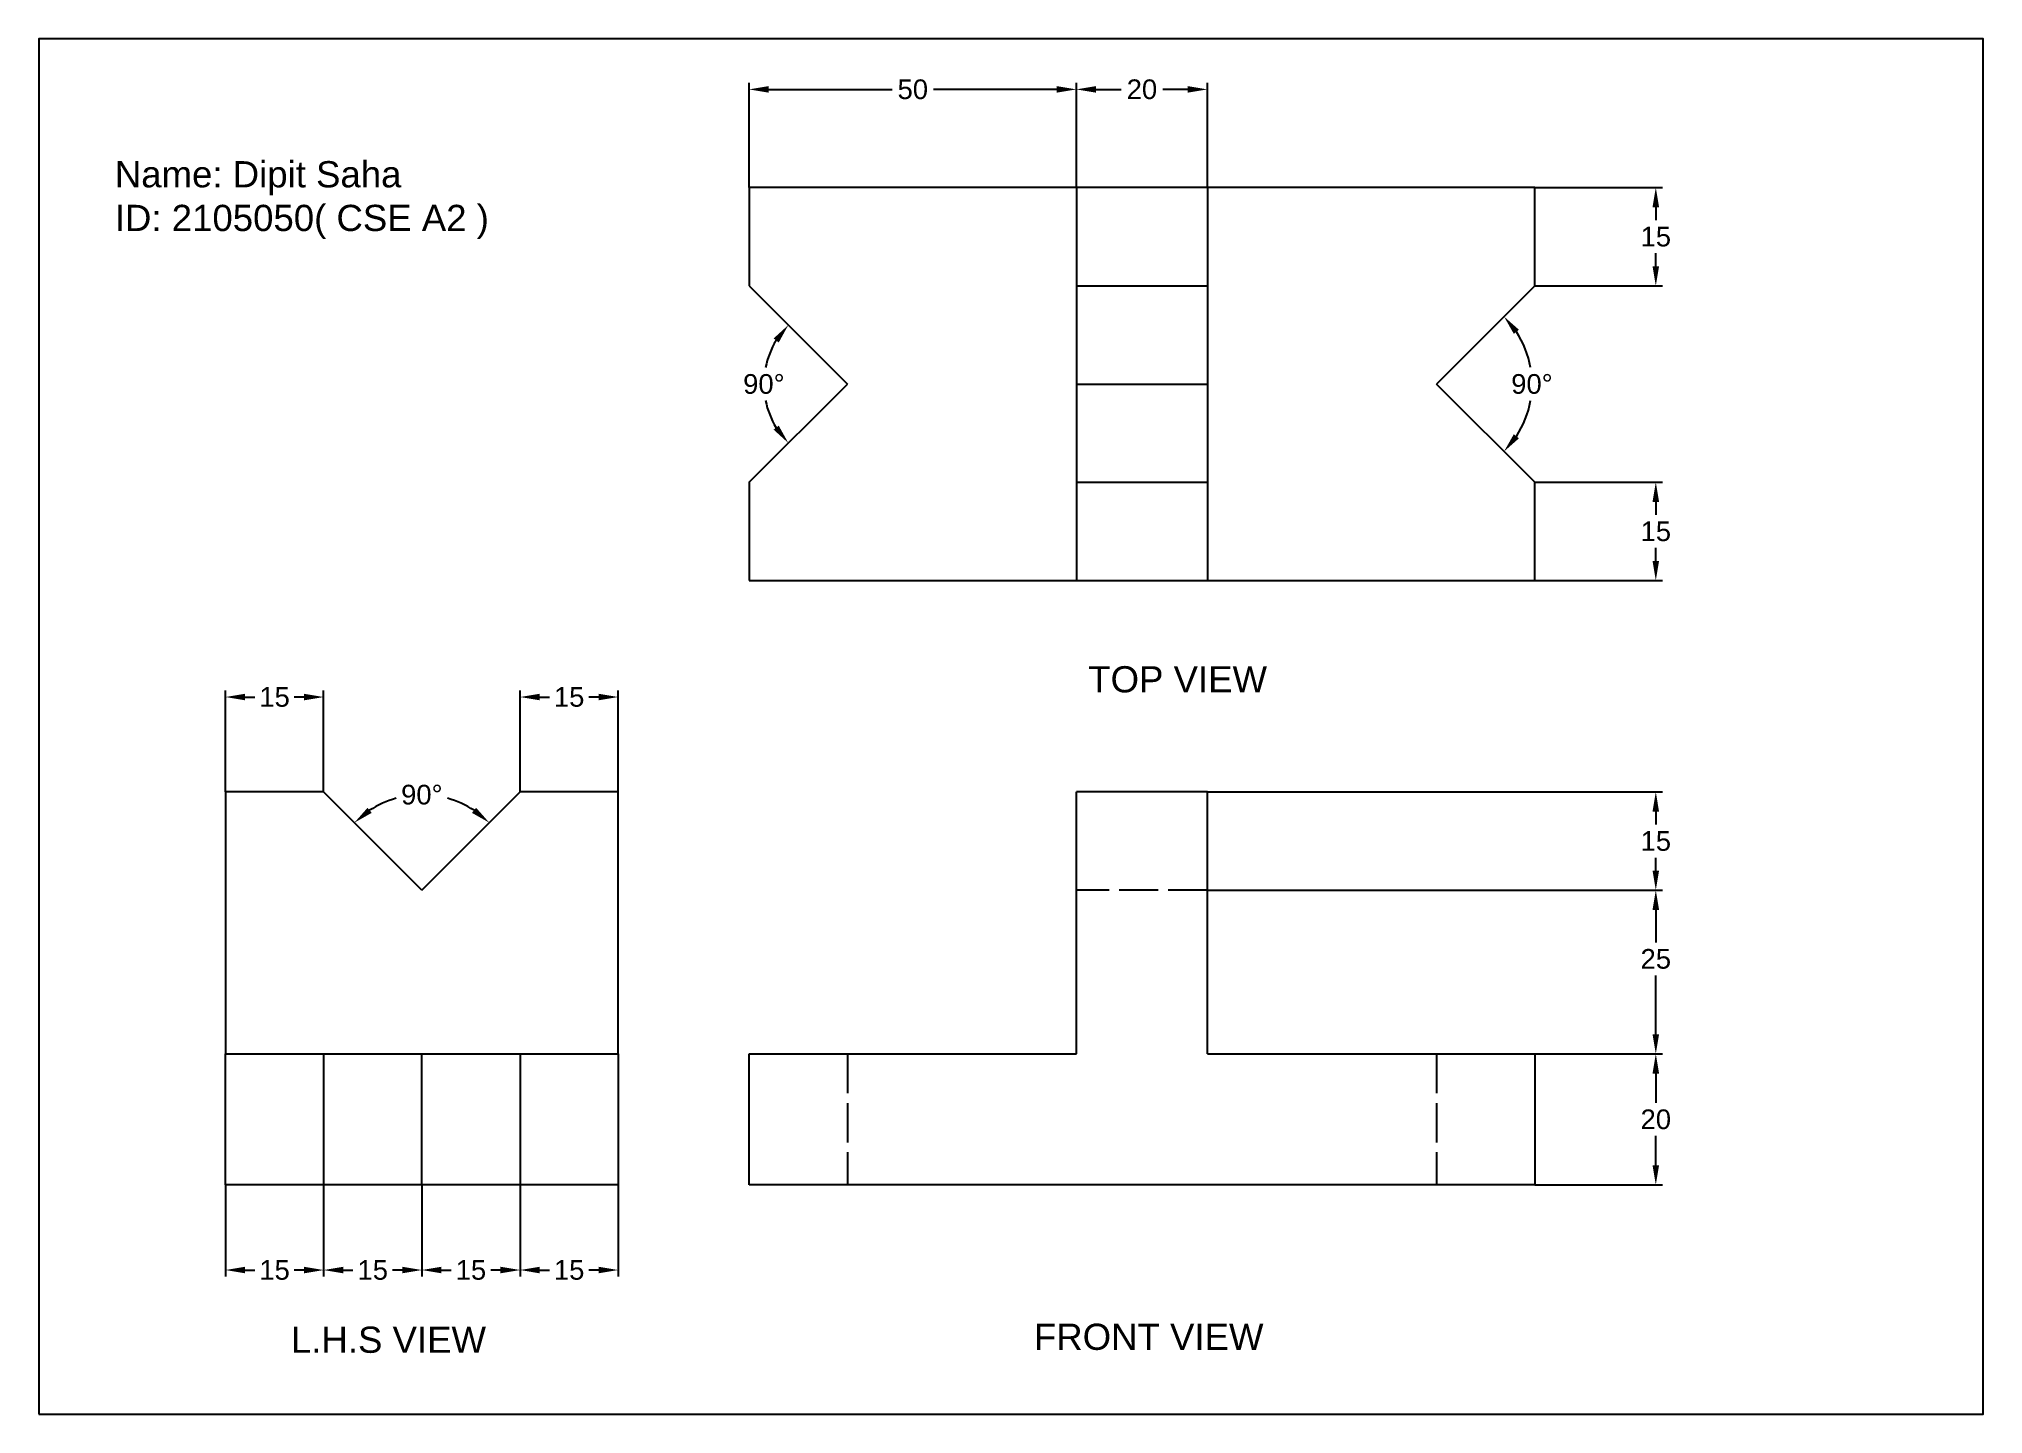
# Model space of a CAD drawing. Header units: millimetres. Extents: x 0 to 297, y 0 to 210.
import ezdxf

# ---------------------------------------------------------------- set-up
doc = ezdxf.new("R2010")
doc.units = ezdxf.units.MM
doc.header["$MEASUREMENT"] = 0
doc.linetypes.add('ACAD_ISO02W100', pattern=[15, 12, -3])
doc.layers.add('0 @ 1', color=7, linetype='Continuous')
doc.styles.add('Annotative', font='arial.ttf')
doc.styles.get("Standard").update_dxf_attribs({"font": 'arial.ttf'})
doc.dimstyles.get("Standard").update_dxf_attribs({"dimtxt": 3, "dimasz": 3, "dimexe": 1, "dimexo": 0, "dimgap": 1, "dimtad": 0, "dimtih": 1, "dimtoh": 1, "dimdec": 0, "dimzin": 0, "dimdsep": 46, "dimtxsty": 'Standard', "dimcen": 1, "dimclrd": 2, "dimclre": 4, "dimadec": 0, "dimazin": 0, "dimtfac": 1, "dimtdec": 0, "dimtofl": 0, "dimtmove": 0, "dimatfit": 3, "dimfxl": 1, "dimtolj": 1, "dimtzin": 0, "dimarcsym": 0})

# ---------------------------------------------------------------- blocks, each defined once
blk = doc.blocks.new('*D3')
at = {"color": 4, "linetype": 'ByBlock', "lineweight": -2}
for p, q in [((228.5, 55), (248, 55)), ((228.5, 35), (248, 35))]:
    blk.add_line(p, q, dxfattribs=at)
at = {"color": 2, "linetype": 'ByBlock', "lineweight": -2}
for p, q in [((247, 52), (247, 47.53)), ((247, 38), (247, 42.47))]:
    blk.add_line(p, q, dxfattribs=at)
at = {"color": 2, "linetype": 'ByBlock', "lineweight": 5}
for points in [[(246.5, 52), (247.5, 52), (247, 55)], [(246.5, 38), (247.5, 38), (247, 35)]]:
    blk.add_solid(points, dxfattribs=at)
at = {"layer": 'Defpoints', "color": 0, "linetype": 'ByBlock', "lineweight": 5}
for p in [(228.5, 55), (228.5, 35), (247, 35)]:
    blk.add_point(p, dxfattribs=at)
at = {"color": 0, "linetype": 'ByBlock', "insert": (247, 45), "char_height": 3, "attachment_point": 5}
blk.add_mtext('\\A1;20', dxfattribs=at)
blk = doc.blocks.new('*D4')
at = {"color": 4, "linetype": 'ByBlock', "lineweight": -2}
for p, q in [((178.5, 80), (248, 80)), ((228.5, 55), (248, 55))]:
    blk.add_line(p, q, dxfattribs=at)
at = {"color": 2, "linetype": 'ByBlock', "lineweight": -2}
for p, q in [((247, 77), (247, 72.03)), ((247, 58), (247, 66.97))]:
    blk.add_line(p, q, dxfattribs=at)
at = {"color": 2, "linetype": 'ByBlock', "lineweight": 5}
for points in [[(246.5, 77), (247.5, 77), (247, 80)], [(246.5, 58), (247.5, 58), (247, 55)]]:
    blk.add_solid(points, dxfattribs=at)
at = {"layer": 'Defpoints', "color": 0, "linetype": 'ByBlock', "lineweight": 5}
for p in [(178.5, 80), (228.5, 55), (247, 55)]:
    blk.add_point(p, dxfattribs=at)
at = {"color": 0, "linetype": 'ByBlock', "insert": (247, 69.5), "char_height": 3, "attachment_point": 5}
blk.add_mtext('\\A1;25', dxfattribs=at)
blk = doc.blocks.new('*D5')
at = {"color": 4, "linetype": 'ByBlock', "lineweight": -2}
for p, q in [((178.5, 95), (248, 95)), ((178.5, 80), (248, 80))]:
    blk.add_line(p, q, dxfattribs=at)
at = {"color": 2, "linetype": 'ByBlock', "lineweight": -2}
for p, q in [((247, 92), (247, 90.03)), ((247, 83), (247, 84.97))]:
    blk.add_line(p, q, dxfattribs=at)
at = {"color": 2, "linetype": 'ByBlock', "lineweight": 5}
for points in [[(246.5, 92), (247.5, 92), (247, 95)], [(246.5, 83), (247.5, 83), (247, 80)]]:
    blk.add_solid(points, dxfattribs=at)
at = {"layer": 'Defpoints', "color": 0, "linetype": 'ByBlock', "lineweight": 5}
for p in [(178.5, 95), (178.5, 80), (247, 80)]:
    blk.add_point(p, dxfattribs=at)
at = {"color": 0, "linetype": 'ByBlock', "insert": (247, 87.5), "char_height": 3, "attachment_point": 5}
blk.add_mtext('\\A1;15', dxfattribs=at)
blk = doc.blocks.new('*D6')
at = {"color": 2, "linetype": 'ByBlock', "lineweight": -2}
for start, end in [(105.6921, 123.1877), (56.8123, 74.3079)]:
    blk.add_arc((58.5, 80), 14.58, start, end, dxfattribs=at)
at = {"color": 2, "linetype": 'ByBlock', "lineweight": 5}
for points in [[(50.84, 91.81), (50.21, 92.59), (48.19, 90.31)], [(66.79, 92.59), (66.16, 91.81), (68.81, 90.31)]]:
    blk.add_solid(points, dxfattribs=at)
at = {"layer": 'Defpoints', "color": 0, "linetype": 'ByBlock', "lineweight": 5}
for p in [(43.5, 95), (62.27, 94.08), (73.5, 95), (58.5, 80), (58.5, 80)]:
    blk.add_point(p, dxfattribs=at)
at = {"color": 0, "linetype": 'ByBlock', "insert": (58.5, 94.58), "char_height": 3, "attachment_point": 5}
blk.add_mtext('\\A1;90°', dxfattribs=at)
blk = doc.blocks.new('*D7')
at = {"color": 2, "linetype": 'ByBlock', "lineweight": -2}
for start, end in [(10.0015, 33.1877), (326.8123, 349.9985)]:
    blk.add_arc((213.5, 157.29), 14.58, start, end, dxfattribs=at)
at = {"color": 2, "linetype": 'ByBlock'}
for points in [[(225.31, 164.96), (226.09, 165.59), (223.81, 167.6)], [(226.09, 149), (225.31, 149.63), (223.81, 146.99)]]:
    blk.add_solid(points, dxfattribs=at)
at = {"layer": 'Defpoints', "color": 0, "linetype": 'ByBlock'}
for p in [(228.5, 172.29), (213.5, 157.29), (213.5, 157.29), (227.58, 153.52), (228.5, 142.29)]:
    blk.add_point(p, dxfattribs=at)
at = {"color": 0, "linetype": 'ByBlock', "insert": (228.08, 157.29), "char_height": 3, "attachment_point": 5}
blk.add_mtext('\\A1;90°', dxfattribs=at)
blk = doc.blocks.new('*D8')
at = {"color": 2, "linetype": 'ByBlock', "lineweight": -2}
for start, end in [(148.5153, 168.5446), (191.4554, 211.4847)]:
    blk.add_arc((123.5, 157.29), 12.75, start, end, dxfattribs=at)
at = {"color": 2, "linetype": 'ByBlock'}
for points in [[(112.24, 164.26), (113.02, 163.64), (114.49, 166.31)], [(113.02, 150.94), (112.24, 150.33), (114.49, 148.28)]]:
    blk.add_solid(points, dxfattribs=at)
at = {"layer": 'Defpoints', "color": 0, "linetype": 'ByBlock'}
for p in [(108.5, 172.29), (111.19, 160.59), (123.5, 157.29), (123.5, 157.29), (108.5, 142.29)]:
    blk.add_point(p, dxfattribs=at)
at = {"color": 0, "linetype": 'ByBlock', "insert": (110.75, 157.29), "char_height": 3, "attachment_point": 5}
blk.add_mtext('\\A1;90°', dxfattribs=at)
blk = doc.blocks.new('*D9')
at = {"color": 4, "linetype": 'ByBlock', "lineweight": -2}
for p, q in [((228.5, 142.29), (248, 142.29)), ((228.5, 127.29), (248, 127.29))]:
    blk.add_line(p, q, dxfattribs=at)
at = {"color": 2, "linetype": 'ByBlock', "lineweight": -2}
for p, q in [((247, 139.29), (247, 137.32)), ((247, 130.29), (247, 132.26))]:
    blk.add_line(p, q, dxfattribs=at)
at = {"color": 2, "linetype": 'ByBlock'}
for points in [[(246.5, 139.29), (247.5, 139.29), (247, 142.29)], [(246.5, 130.29), (247.5, 130.29), (247, 127.29)]]:
    blk.add_solid(points, dxfattribs=at)
at = {"layer": 'Defpoints', "color": 0, "linetype": 'ByBlock'}
for p in [(228.5, 142.29), (247, 142.29), (228.5, 127.29)]:
    blk.add_point(p, dxfattribs=at)
at = {"color": 0, "linetype": 'ByBlock', "insert": (247, 134.79), "char_height": 3, "attachment_point": 5}
blk.add_mtext('\\A1;15', dxfattribs=at)
blk = doc.blocks.new('*D10')
at = {"color": 4, "linetype": 'ByBlock', "lineweight": -2}
for p, q in [((228.5, 187.29), (248, 187.29)), ((228.5, 172.29), (248, 172.29))]:
    blk.add_line(p, q, dxfattribs=at)
at = {"color": 2, "linetype": 'ByBlock', "lineweight": -2}
for p, q in [((247, 184.29), (247, 182.32)), ((247, 175.29), (247, 177.26))]:
    blk.add_line(p, q, dxfattribs=at)
at = {"color": 2, "linetype": 'ByBlock'}
for points in [[(246.5, 184.29), (247.5, 184.29), (247, 187.29)], [(246.5, 175.29), (247.5, 175.29), (247, 172.29)]]:
    blk.add_solid(points, dxfattribs=at)
at = {"layer": 'Defpoints', "color": 0, "linetype": 'ByBlock'}
for p in [(228.5, 187.29), (247, 187.29), (228.5, 172.29)]:
    blk.add_point(p, dxfattribs=at)
at = {"color": 0, "linetype": 'ByBlock', "insert": (247, 179.79), "char_height": 3, "attachment_point": 5}
blk.add_mtext('\\A1;15', dxfattribs=at)
blk = doc.blocks.new('*D11')
at = {"color": 4, "linetype": 'ByBlock', "lineweight": -2}
for p, q in [((28.5, 95), (28.5, 110.5)), ((43.5, 95), (43.5, 110.5))]:
    blk.add_line(p, q, dxfattribs=at)
at = {"color": 2, "linetype": 'ByBlock', "lineweight": -2}
for p, q in [((31.5, 109.5), (32.98, 109.5)), ((40.5, 109.5), (39.02, 109.5))]:
    blk.add_line(p, q, dxfattribs=at)
at = {"color": 2, "linetype": 'ByBlock', "lineweight": 5}
for points in [[(31.5, 110), (31.5, 109), (28.5, 109.5)], [(40.5, 110), (40.5, 109), (43.5, 109.5)]]:
    blk.add_solid(points, dxfattribs=at)
at = {"layer": 'Defpoints', "color": 0, "linetype": 'ByBlock', "lineweight": 5}
for p in [(43.5, 109.5), (28.5, 95), (43.5, 95)]:
    blk.add_point(p, dxfattribs=at)
at = {"color": 0, "linetype": 'ByBlock', "insert": (36, 109.5), "char_height": 3, "attachment_point": 5}
blk.add_mtext('\\A1;15', dxfattribs=at)
blk = doc.blocks.new('*D12')
at = {"color": 4, "linetype": 'ByBlock', "lineweight": -2}
for p, q in [((73.5, 95), (73.5, 110.5)), ((88.5, 95), (88.5, 110.5))]:
    blk.add_line(p, q, dxfattribs=at)
at = {"color": 2, "linetype": 'ByBlock', "lineweight": -2}
for p, q in [((76.5, 109.5), (77.98, 109.5)), ((85.5, 109.5), (84.02, 109.5))]:
    blk.add_line(p, q, dxfattribs=at)
at = {"color": 2, "linetype": 'ByBlock', "lineweight": 5}
for points in [[(76.5, 110), (76.5, 109), (73.5, 109.5)], [(85.5, 110), (85.5, 109), (88.5, 109.5)]]:
    blk.add_solid(points, dxfattribs=at)
at = {"layer": 'Defpoints', "color": 0, "linetype": 'ByBlock', "lineweight": 5}
for p in [(88.5, 109.5), (73.5, 95), (88.5, 95)]:
    blk.add_point(p, dxfattribs=at)
at = {"color": 0, "linetype": 'ByBlock', "insert": (81, 109.5), "char_height": 3, "attachment_point": 5}
blk.add_mtext('\\A1;15', dxfattribs=at)
blk = doc.blocks.new('*D13')
at = {"color": 4, "linetype": 'ByBlock', "lineweight": -2}
for p, q in [((158.5, 187.29), (158.5, 203.29)), ((178.5, 187.29), (178.5, 203.29))]:
    blk.add_line(p, q, dxfattribs=at)
at = {"color": 2, "linetype": 'ByBlock', "lineweight": -2}
for p, q in [((161.5, 202.29), (165.33, 202.29)), ((175.5, 202.29), (171.67, 202.29))]:
    blk.add_line(p, q, dxfattribs=at)
at = {"color": 2, "linetype": 'ByBlock'}
for points in [[(161.5, 202.79), (161.5, 201.79), (158.5, 202.29)], [(175.5, 202.79), (175.5, 201.79), (178.5, 202.29)]]:
    blk.add_solid(points, dxfattribs=at)
at = {"layer": 'Defpoints', "color": 0, "linetype": 'ByBlock'}
for p in [(178.5, 202.29), (158.5, 187.29), (178.5, 187.29)]:
    blk.add_point(p, dxfattribs=at)
at = {"color": 0, "linetype": 'ByBlock', "insert": (168.5, 202.29), "char_height": 3, "attachment_point": 5}
blk.add_mtext('\\A1;20', dxfattribs=at)
blk = doc.blocks.new('*D14')
at = {"color": 4, "linetype": 'ByBlock', "lineweight": -2}
for p, q in [((108.5, 187.29), (108.5, 203.29)), ((158.5, 187.29), (158.5, 203.29))]:
    blk.add_line(p, q, dxfattribs=at)
at = {"color": 2, "linetype": 'ByBlock', "lineweight": -2}
for p, q in [((111.5, 202.29), (130.36, 202.29)), ((155.5, 202.29), (136.64, 202.29))]:
    blk.add_line(p, q, dxfattribs=at)
at = {"color": 2, "linetype": 'ByBlock'}
for points in [[(111.5, 202.79), (111.5, 201.79), (108.5, 202.29)], [(155.5, 202.79), (155.5, 201.79), (158.5, 202.29)]]:
    blk.add_solid(points, dxfattribs=at)
at = {"layer": 'Defpoints', "color": 0, "linetype": 'ByBlock'}
for p in [(158.5, 202.29), (108.5, 187.29), (158.5, 187.29)]:
    blk.add_point(p, dxfattribs=at)
at = {"color": 0, "linetype": 'ByBlock', "insert": (133.5, 202.29), "char_height": 3, "attachment_point": 5}
blk.add_mtext('\\A1;50', dxfattribs=at)
blk = doc.blocks.new('*D15')
at = {"color": 4, "linetype": 'ByBlock', "lineweight": -2}
for p, q in [((28.5, 35), (28.5, 21)), ((43.5, 35), (43.5, 21))]:
    blk.add_line(p, q, dxfattribs=at)
at = {"color": 2, "linetype": 'ByBlock', "lineweight": -2}
for p, q in [((31.5, 22), (32.98, 22)), ((40.5, 22), (39.02, 22))]:
    blk.add_line(p, q, dxfattribs=at)
at = {"color": 2, "linetype": 'ByBlock', "lineweight": 5}
for points in [[(31.5, 22.5), (31.5, 21.5), (28.5, 22)], [(40.5, 22.5), (40.5, 21.5), (43.5, 22)]]:
    blk.add_solid(points, dxfattribs=at)
at = {"layer": 'Defpoints', "color": 0, "linetype": 'ByBlock', "lineweight": 5}
for p in [(28.5, 35), (43.5, 35), (43.5, 22)]:
    blk.add_point(p, dxfattribs=at)
at = {"color": 0, "linetype": 'ByBlock', "insert": (36, 22), "char_height": 3, "attachment_point": 5}
blk.add_mtext('\\A1;15', dxfattribs=at)
blk = doc.blocks.new('*D16')
at = {"color": 4, "linetype": 'ByBlock', "lineweight": -2}
for p, q in [((43.5, 35), (43.5, 21)), ((58.5, 35), (58.5, 21))]:
    blk.add_line(p, q, dxfattribs=at)
at = {"color": 2, "linetype": 'ByBlock', "lineweight": -2}
for p, q in [((46.5, 22), (47.98, 22)), ((55.5, 22), (54.02, 22))]:
    blk.add_line(p, q, dxfattribs=at)
at = {"color": 2, "linetype": 'ByBlock', "lineweight": 5}
for points in [[(46.5, 22.5), (46.5, 21.5), (43.5, 22)], [(55.5, 22.5), (55.5, 21.5), (58.5, 22)]]:
    blk.add_solid(points, dxfattribs=at)
at = {"layer": 'Defpoints', "color": 0, "linetype": 'ByBlock', "lineweight": 5}
for p in [(43.5, 35), (58.5, 35), (58.5, 22)]:
    blk.add_point(p, dxfattribs=at)
at = {"color": 0, "linetype": 'ByBlock', "insert": (51, 22), "char_height": 3, "attachment_point": 5}
blk.add_mtext('\\A1;15', dxfattribs=at)
blk = doc.blocks.new('*D17')
at = {"color": 4, "linetype": 'ByBlock', "lineweight": -2}
for p, q in [((58.5, 35), (58.5, 21)), ((73.5, 35), (73.5, 21))]:
    blk.add_line(p, q, dxfattribs=at)
at = {"color": 2, "linetype": 'ByBlock', "lineweight": -2}
for p, q in [((61.5, 22), (62.98, 22)), ((70.5, 22), (69.02, 22))]:
    blk.add_line(p, q, dxfattribs=at)
at = {"color": 2, "linetype": 'ByBlock', "lineweight": 5}
for points in [[(61.5, 22.5), (61.5, 21.5), (58.5, 22)], [(70.5, 22.5), (70.5, 21.5), (73.5, 22)]]:
    blk.add_solid(points, dxfattribs=at)
at = {"layer": 'Defpoints', "color": 0, "linetype": 'ByBlock', "lineweight": 5}
for p in [(58.5, 35), (73.5, 35), (73.5, 22)]:
    blk.add_point(p, dxfattribs=at)
at = {"color": 0, "linetype": 'ByBlock', "insert": (66, 22), "char_height": 3, "attachment_point": 5}
blk.add_mtext('\\A1;15', dxfattribs=at)
blk = doc.blocks.new('*D18')
at = {"color": 4, "linetype": 'ByBlock', "lineweight": -2}
for p, q in [((73.5, 35), (73.5, 21)), ((88.5, 35), (88.5, 21))]:
    blk.add_line(p, q, dxfattribs=at)
at = {"color": 2, "linetype": 'ByBlock', "lineweight": -2}
for p, q in [((76.5, 22), (77.98, 22)), ((85.5, 22), (84.02, 22))]:
    blk.add_line(p, q, dxfattribs=at)
at = {"color": 2, "linetype": 'ByBlock', "lineweight": 5}
for points in [[(76.5, 22.5), (76.5, 21.5), (73.5, 22)], [(85.5, 22.5), (85.5, 21.5), (88.5, 22)]]:
    blk.add_solid(points, dxfattribs=at)
at = {"layer": 'Defpoints', "color": 0, "linetype": 'ByBlock', "lineweight": 5}
for p in [(73.5, 35), (88.5, 35), (88.5, 22)]:
    blk.add_point(p, dxfattribs=at)
at = {"color": 0, "linetype": 'ByBlock', "insert": (81, 22), "char_height": 3, "attachment_point": 5}
blk.add_mtext('\\A1;15', dxfattribs=at)

msp = doc.modelspace()

# ---------------------------------------------------------------- linework, layer by layer
at = {"linetype": 'ByBlock'}
for p, q in [((228.5, 187.29), (108.5, 187.29)), ((108.5, 187.29), (108.5, 172.29)), ((158.5, 187.29), (158.5, 127.29)), ((178.5, 187.29), (178.5, 127.29)), ((228.5, 172.29), (228.5, 187.29)), ((108.5, 172.29), (123.5, 157.29)), ((158.5, 172.29), (178.5, 172.29)), ((228.5, 172.29), (213.5, 157.29)), ((108.5, 142.29), (123.5, 157.29)), ((228.5, 142.29), (213.5, 157.29)), ((108.5, 142.29), (108.5, 127.29)), ((158.5, 142.29), (178.5, 142.29)), ((228.5, 127.29), (228.5, 142.29)), ((108.5, 127.29), (228.5, 127.29)), ((28.5, 95), (28.5, 55)), ((43.5, 95), (28.5, 95)), ((58.5, 80), (43.5, 95)), ((58.5, 80), (73.5, 95)), ((88.5, 95), (73.5, 95)), ((88.5, 55), (88.5, 95)), ((158.5, 55), (158.5, 95)), ((178.5, 95), (158.5, 95)), ((178.5, 55), (178.5, 95)), ((28.5, 55), (88.5, 55)), ((28.5, 35), (28.5, 55)), ((43.5, 55), (43.5, 35)), ((58.5, 35), (58.5, 55)), ((73.5, 55), (73.5, 35)), ((88.5, 55), (88.5, 35)), ((108.5, 55), (158.5, 55)), ((108.5, 35), (108.5, 55)), ((178.5, 55), (228.5, 55)), ((228.5, 55), (228.5, 35)), ((88.5, 35), (28.5, 35)), ((228.5, 35), (108.5, 35))]:
    msp.add_line(p, q, dxfattribs=at)
at = {"ltscale": 0.5}
msp.add_line((158.5, 157.29), (178.5, 157.29), dxfattribs=at)
at = {"linetype": 'ACAD_ISO02W100', "ltscale": 0.5}
for p, q in [((178.5, 80), (158.5, 80)), ((123.5, 55), (123.5, 35)), ((213.5, 55), (213.5, 35))]:
    msp.add_line(p, q, dxfattribs=at)
msp.add_lwpolyline([(0, 0), (297, 0), (297, 210), (0, 210)], close=True)

# ---------------------------------------------------------------- texts
at = {"linetype": 'ByBlock', "insert": (11.6, 191.33), "char_height": 4, "width": 63.2126, "attachment_point": 1}
msp.add_mtext('Name: Dipit Saha\\PID: 2105050( CSE A2 )', dxfattribs=at)
at = {"linetype": 'ByBlock', "char_height": 4, "attachment_point": 1}
for s, width, insert in [('L.H.S VIEW', 42.0188, (38.5, 13.36)), ('FRONT VIEW', 57, (152, 13.81))]:
    msp.add_mtext_dynamic_manual_height_columns(s, width=width, gutter_width=1, heights=[0], dxfattribs=dict(at, insert=insert))
at = {"layer": '0 @ 1', "linetype": 'ByBlock', "insert": (160.3, 114.21), "char_height": 4, "attachment_point": 1, "style": 'Annotative'}
msp.add_mtext_dynamic_manual_height_columns('TOP VIEW', width=83.5, gutter_width=1, heights=[5.86], dxfattribs=at)

# ---------------------------------------------------------------- dimensions: what is measured, and where the dimension line sits
at = {"linetype": 'ByBlock'}
for base, p1, p2, picture, middle in [((158.5, 202.29), (108.5, 187.29), (158.5, 187.29), '*D14', (133.5, 202.29)), ((178.5, 202.29), (158.5, 187.29), (178.5, 187.29), '*D13', (168.5, 202.29)), ((43.5, 109.5), (28.5, 95), (43.5, 95), '*D11', (36, 109.5)), ((88.5, 109.5), (73.5, 95), (88.5, 95), '*D12', (81, 109.5)), ((43.5, 22), (28.5, 35), (43.5, 35), '*D15', (36, 22)), ((58.5, 22), (43.5, 35), (58.5, 35), '*D16', (51, 22)), ((73.5, 22), (58.5, 35), (73.5, 35), '*D17', (66, 22)), ((88.5, 22), (73.5, 35), (88.5, 35), '*D18', (81, 22))]:
    dim = msp.add_linear_dim(base=base, p1=p1, p2=p2, dimstyle='Standard', dxfattribs=at)
    dim.commit()
    dim.dimension.update_dxf_attribs({"geometry": picture, "text_midpoint": middle})
for base, p1, p2, picture, middle in [((247, 187.29), (228.5, 172.29), (228.5, 187.29), '*D10', (247, 179.79)), ((247, 142.29), (228.5, 127.29), (228.5, 142.29), '*D9', (247, 134.79)), ((247, 80), (178.5, 95), (178.5, 80), '*D5', (247, 87.5)), ((247, 35), (228.5, 55), (228.5, 35), '*D3', (247, 45))]:
    dim = msp.add_linear_dim(base=base, p1=p1, p2=p2, angle=270, dimstyle='Standard', dxfattribs=at)
    dim.commit()
    dim.dimension.update_dxf_attribs({"geometry": picture, "text_midpoint": middle})
for base, line1, line2, picture, middle in [((111.19, 160.59), ((108.5, 142.29), (123.5, 157.29)), ((108.5, 172.29), (123.5, 157.29)), '*D8', (110.75, 157.29)), ((227.58, 153.52), ((228.5, 172.29), (213.5, 157.29)), ((228.5, 142.29), (213.5, 157.29)), '*D7', (228.08, 157.29)), ((62.27, 94.08), ((58.5, 80), (43.5, 95)), ((58.5, 80), (73.5, 95)), '*D6', (58.5, 94.58))]:
    dim = msp.add_angular_dim_2l(base=base, line1=line1, line2=line2, dimstyle='Standard', dxfattribs=at)
    dim.commit()
    dim.dimension.update_dxf_attribs({"geometry": picture, "text_midpoint": middle})
dim = msp.add_linear_dim(base=(247, 55), p1=(178.5, 80), p2=(228.5, 55), angle=270, dimstyle='Standard', dxfattribs=at)
dim.commit()
dim.dimension.update_dxf_attribs({"geometry": '*D4', "text_midpoint": (247, 69.5), "dimtype": 160})

doc.saveas('drawing.dxf')
